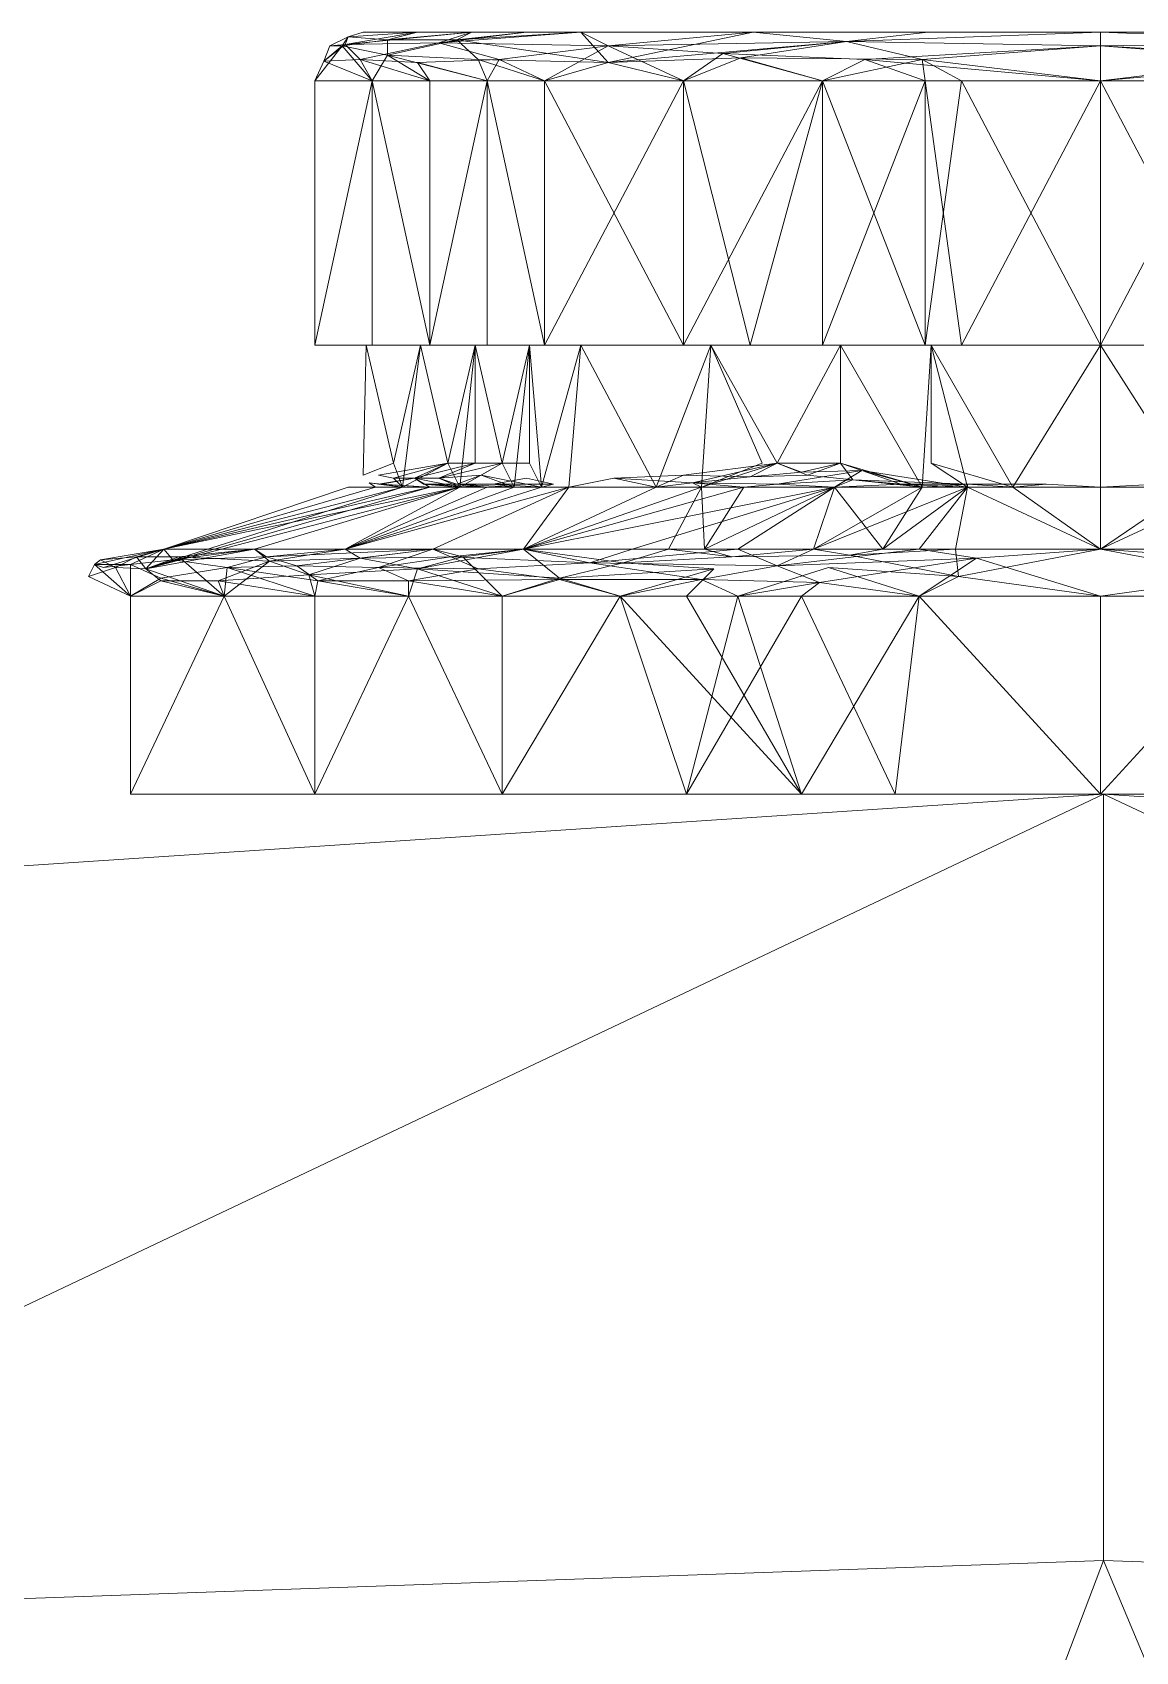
# Model space of a CAD drawing. Header units: inches. Extents: x 1 to 127281, y -26064 to 104775.
# Drawn here: x 25518.5 to 25519.569, y -22406.712 to -22405.143 of the extents above; entities that cross this region are included whole.
import ezdxf

# ---------------------------------------------------------------- set-up
doc = ezdxf.new("R2010")
doc.units = ezdxf.units.IN
doc.header["$MEASUREMENT"] = 0
doc.layers.add('A-GENM', color=13, linetype='Continuous', lineweight=9)

# ---------------------------------------------------------------- blocks, each defined once
blk = doc.blocks.new('Drinking_Founta_ - Phase 10')
at = {"layer": 'A-GENM'}
for p, q in [((23.2671, 25.164), (23.2495, 25.1552)), ((23.2671, 25.164), (23.2612, 25.1552)), ((23.3052, 25.161), (23.2612, 25.1552)), ((23.3872, 25.1684), (23.2642, 25.1566)), ((23.3345, 25.1684), (23.2642, 25.1566)), ((23.2642, 25.1566), (23.2671, 25.164)), ((23.2642, 25.1566), (23.355, 25.1581)), ((23.2818, 25.1684), (23.2671, 25.164)), ((23.3345, 25.1684), (23.2671, 25.164)), ((23.3345, 25.1684), (23.2671, 25.164)), ((23.2671, 25.164), (23.3052, 25.161)), ((23.2788, 25.142), (23.355, 25.1581)), ((23.3345, 25.1684), (23.2818, 25.1684)), ((23.3345, 25.1684), (23.2818, 25.1684)), ((23.9966, 25.1684), (23.2818, 25.1684)), ((23.3872, 25.1684), (23.3052, 25.161)), ((23.3345, 25.1684), (23.3052, 25.161)), ((23.3726, 25.161), (23.3052, 25.1464)), ((23.3726, 25.161), (23.3052, 25.161)), ((23.3052, 25.1464), (23.3052, 25.161)), ((23.3872, 25.1684), (23.3345, 25.1684)), ((23.3872, 25.1684), (23.3345, 25.1684)), ((23.9966, 25.1684), (23.3345, 25.1684)), ((23.9966, 25.1684), (23.3345, 25.1684)), ((23.44, 25.1684), (23.355, 25.1581)), ((23.3872, 25.1684), (23.355, 25.1581)), ((23.4927, 25.1684), (23.355, 25.1581)), ((23.4136, 25.142), (23.355, 25.1581)), ((23.5191, 25.1552), (23.355, 25.1581)), ((23.4927, 25.1684), (23.3726, 25.161)), ((23.44, 25.1684), (23.3726, 25.161)), ((23.3872, 25.1684), (23.3726, 25.161)), ((23.3726, 25.161), (23.5191, 25.1391)), ((23.3726, 25.161), (23.3931, 25.142)), ((23.44, 25.1684), (23.3872, 25.1684)), ((23.44, 25.1684), (23.3872, 25.1684)), ((23.9966, 25.1684), (23.3872, 25.1684)), ((23.9966, 25.1684), (23.3872, 25.1684)), ((23.4927, 25.1684), (23.44, 25.1684)), ((23.44, 25.1684), (23.4927, 25.1684)), ((23.9966, 25.1684), (23.44, 25.1684)), ((23.9966, 25.1684), (23.44, 25.1684)), ((23.4927, 25.1684), (23.6597, 25.1684)), ((23.6597, 25.1684), (23.4927, 25.1684)), ((23.4927, 25.1684), (23.9966, 25.1684)), ((23.4927, 25.1684), (23.5191, 25.1391)), ((23.9966, 25.1684), (23.4927, 25.1684)), ((23.4927, 25.1684), (23.5191, 25.1552)), ((23.6597, 25.1684), (23.5191, 25.1552)), ((23.6597, 25.1684), (23.5191, 25.1391)), ((23.7505, 25.1596), (23.5191, 25.1552)), ((23.7505, 25.1596), (23.5191, 25.1391)), ((23.7505, 25.1596), (23.6304, 25.1478)), ((23.648, 25.1435), (23.7505, 25.1596)), ((23.8296, 25.1684), (23.6597, 25.1684)), ((23.6597, 25.1684), (23.8296, 25.1684)), ((23.9966, 25.1684), (23.6597, 25.1684)), ((23.9966, 25.1684), (23.6597, 25.1684)), ((23.6597, 25.1684), (23.7505, 25.1596)), ((23.6597, 25.1684), (23.7505, 25.1596)), ((23.9966, 25.1684), (23.7505, 25.1596)), ((23.9966, 25.1684), (23.7505, 25.1596)), ((23.8296, 25.1684), (23.7505, 25.1596)), ((23.8296, 25.1684), (23.7505, 25.1596)), ((23.9966, 25.1552), (23.7505, 25.1596)), ((23.9966, 25.1552), (23.7505, 25.1596)), ((23.7505, 25.1596), (23.8237, 25.142)), ((23.9966, 25.1684), (23.8296, 25.1684)), ((23.9966, 25.1684), (23.8296, 25.1684)), ((23.9966, 25.1684), (23.8296, 25.1684)), ((23.9966, 25.1684), (23.8296, 25.1684)), ((24.1665, 25.1684), (23.9966, 25.1684)), ((23.9966, 25.1684), (24.1665, 25.1684)), ((24.5034, 25.1684), (23.9966, 25.1684)), ((24.1665, 25.1684), (23.9966, 25.1684)), ((23.9966, 25.1684), (24.2427, 25.1596)), ((23.9966, 25.1684), (23.9966, 25.1552)), ((24.6616, 25.1684), (23.9966, 25.1684)), ((24.7144, 25.1684), (23.9966, 25.1684)), ((24.5562, 25.1684), (23.9966, 25.1684)), ((23.9966, 25.1684), (23.9966, 25.1552)), ((23.9966, 25.1684), (24.2427, 25.1596)), ((24.1665, 25.1684), (23.9966, 25.1684)), ((23.9966, 25.1684), (24.6616, 25.1684)), ((23.9966, 25.1684), (24.5034, 25.1684)), ((23.9966, 25.1684), (24.6089, 25.1684)), ((23.9966, 25.1684), (24.3364, 25.1684)), ((23.9966, 25.1684), (24.5562, 25.1684)), ((23.9966, 25.1684), (24.3364, 25.1684)), ((23.9966, 25.1684), (24.6089, 25.1684)), ((24.2427, 25.1596), (23.9966, 25.1552)), ((23.9966, 25.1552), (24.2427, 25.1596)), ((23.2612, 25.1552), (23.2349, 25.1215)), ((23.2642, 25.1566), (23.2437, 25.1405)), ((23.2495, 25.1552), (23.2437, 25.1405)), ((23.2612, 25.1552), (23.2437, 25.1405)), ((23.2788, 25.142), (23.2437, 25.1405)), ((23.2642, 25.1566), (23.2495, 25.1552)), ((23.2612, 25.1552), (23.2495, 25.1552)), ((23.2905, 25.1215), (23.2612, 25.1552)), ((23.3052, 25.1464), (23.2612, 25.1552)), ((23.2642, 25.1566), (23.2788, 25.142)), ((23.2788, 25.142), (23.3345, 25.1391)), ((23.2905, 25.1215), (23.2788, 25.142)), ((23.3462, 25.1215), (23.2788, 25.142)), ((23.2905, 25.1215), (23.3052, 25.1464)), ((23.4019, 25.1215), (23.3052, 25.1464)), ((23.3462, 25.1215), (23.3052, 25.1464)), ((23.3052, 25.1464), (23.3931, 25.142)), ((23.4136, 25.142), (23.3345, 25.1391)), ((23.4019, 25.1215), (23.3931, 25.142)), ((23.4575, 25.1215), (23.3931, 25.142)), ((23.5191, 25.1391), (23.3931, 25.142)), ((23.4019, 25.1215), (23.4136, 25.142)), ((23.4136, 25.142), (23.5191, 25.1552)), ((23.4575, 25.1215), (23.4136, 25.142)), ((23.4575, 25.1215), (23.5191, 25.1552)), ((23.5191, 25.1552), (23.5923, 25.1215)), ((23.5191, 25.1552), (23.6304, 25.1478)), ((23.648, 25.1435), (23.5191, 25.1391)), ((23.5923, 25.1215), (23.6304, 25.1478)), ((23.5923, 25.1215), (23.648, 25.1435)), ((23.7681, 25.142), (23.6304, 25.1478)), ((23.7271, 25.1215), (23.6304, 25.1478)), ((23.648, 25.1435), (23.7271, 25.1215)), ((23.648, 25.1435), (23.8237, 25.142)), ((23.7271, 25.1215), (23.7681, 25.142)), ((23.7271, 25.1215), (23.8237, 25.142)), ((23.9966, 25.1552), (23.7681, 25.142)), ((23.9966, 25.1215), (23.7681, 25.142)), ((23.8267, 25.1215), (23.7681, 25.142)), ((23.9966, 25.1552), (23.8237, 25.142)), ((23.9966, 25.1215), (23.8237, 25.142)), ((23.8618, 25.1215), (23.8237, 25.142)), ((23.8267, 25.1215), (23.8237, 25.142)), ((23.9966, 25.1552), (24.228, 25.142)), ((23.9966, 25.1215), (23.9966, 25.1552)), ((23.9966, 25.1215), (23.9966, 25.1552)), ((23.9966, 25.1552), (24.1695, 25.142)), ((23.9966, 25.1215), (24.1695, 25.142)), ((23.9966, 25.1215), (24.228, 25.142)), ((23.2437, 25.1405), (23.2349, 25.1215)), ((23.2905, 25.1215), (23.2437, 25.1405)), ((23.4019, 25.1215), (23.3345, 25.1391)), ((23.3462, 25.1215), (23.3345, 25.1391)), ((23.4575, 25.1215), (23.5191, 25.1391)), ((23.5923, 25.1215), (23.5191, 25.1391)), ((23.2349, 24.8651), (23.2349, 25.1215)), ((23.2349, 24.8651), (23.2905, 25.1215)), ((23.2349, 24.8651), (23.2905, 25.1215)), ((23.2905, 25.1215), (23.2349, 25.1215)), ((23.2905, 25.1215), (23.2349, 25.1215)), ((23.2905, 24.8651), (23.2905, 25.1215)), ((23.2905, 25.1215), (23.2905, 24.8651)), ((23.2905, 25.1215), (23.3462, 24.8651)), ((23.2905, 25.1215), (23.3462, 25.1215)), ((23.3462, 25.1215), (23.2905, 25.1215)), ((23.3462, 24.8651), (23.2905, 25.1215)), ((23.3462, 24.8651), (23.4019, 25.1215)), ((23.3462, 24.8651), (23.3462, 25.1215)), ((23.4019, 25.1215), (23.3462, 25.1215)), ((23.4019, 25.1215), (23.3462, 25.1215)), ((23.4019, 25.1215), (23.3462, 24.8651)), ((23.3462, 25.1215), (23.3462, 24.8651)), ((23.4019, 24.8651), (23.4019, 25.1215)), ((23.4019, 25.1215), (23.4019, 24.8651)), ((23.4019, 25.1215), (23.4575, 24.8651)), ((23.4019, 25.1215), (23.4575, 25.1215)), ((23.4575, 24.8651), (23.4019, 25.1215)), ((23.4019, 25.1215), (23.4575, 25.1215)), ((23.5923, 24.8651), (23.4575, 25.1215)), ((23.5923, 25.1215), (23.4575, 24.8651)), ((23.5923, 25.1215), (23.4575, 25.1215)), ((23.4575, 24.8651), (23.4575, 25.1215)), ((23.4575, 24.8651), (23.4575, 25.1215)), ((23.4575, 25.1215), (23.5923, 25.1215)), ((23.5923, 24.8651), (23.7271, 25.1215)), ((23.5923, 24.8651), (23.5923, 25.1215)), ((23.5923, 25.1215), (23.6568, 24.8651)), ((23.5923, 25.1215), (23.7271, 25.1215)), ((23.7271, 25.1215), (23.5923, 25.1215)), ((23.6568, 24.8651), (23.7271, 25.1215)), ((23.8267, 24.8651), (23.7271, 25.1215)), ((23.8267, 25.1215), (23.7271, 25.1215)), ((23.7271, 24.8651), (23.7271, 25.1215)), ((23.7271, 24.8651), (23.8267, 25.1215)), ((23.7271, 25.1215), (23.8267, 25.1215)), ((23.8267, 24.8651), (23.8618, 25.1215)), ((23.8267, 24.8651), (23.8267, 25.1215)), ((23.9966, 25.1215), (23.8267, 25.1215)), ((23.8618, 25.1215), (23.8267, 25.1215)), ((23.8618, 24.8651), (23.8267, 25.1215)), ((23.9966, 24.8651), (23.8618, 25.1215)), ((23.9966, 25.1215), (23.8618, 24.8651)), ((23.9966, 25.1215), (23.8618, 25.1215)), ((23.9966, 24.8651), (23.9966, 25.1215)), ((23.9966, 24.8651), (23.9966, 25.1215)), ((23.9966, 24.8651), (24.1314, 25.1215)), ((23.9966, 25.1215), (24.1314, 25.1215)), ((24.1695, 25.1215), (23.9966, 25.1215)), ((24.1314, 24.8651), (23.9966, 25.1215)), ((23.2905, 24.8651), (23.2349, 24.8651)), ((23.2349, 24.8651), (23.2905, 24.8651)), ((23.3902, 24.8651), (23.2349, 24.8651)), ((23.4429, 24.8651), (23.2349, 24.8651)), ((23.3374, 24.8651), (23.2349, 24.8651)), ((23.4429, 24.8651), (23.2349, 24.8651)), ((23.2847, 24.8651), (23.2349, 24.8651)), ((23.3902, 24.8651), (23.2349, 24.8651)), ((23.3374, 24.8651), (23.2349, 24.8651)), ((23.4927, 24.8651), (23.2349, 24.8651)), ((23.2349, 24.8651), (23.4927, 24.8651)), ((23.2818, 24.7392), (23.2847, 24.8651)), ((23.3374, 24.8651), (23.2847, 24.8651)), ((23.2847, 24.8651), (23.3374, 24.8651)), ((23.3111, 24.7509), (23.2847, 24.8651)), ((23.2847, 24.8651), (23.3111, 24.7509)), ((23.2905, 24.8651), (23.3462, 24.8651)), ((23.2905, 24.8651), (23.3462, 24.8651)), ((23.2905, 24.8651), (23.4927, 24.8651)), ((23.4927, 24.8651), (23.2905, 24.8651)), ((23.3111, 24.7509), (23.3374, 24.8651)), ((23.3111, 24.7509), (23.3374, 24.8651)), ((23.3198, 24.7274), (23.3374, 24.8651)), ((23.3198, 24.7274), (23.3374, 24.8651)), ((23.3902, 24.8651), (23.3374, 24.8651)), ((23.3902, 24.8651), (23.3374, 24.8651)), ((23.3638, 24.7509), (23.3374, 24.8651)), ((23.3638, 24.7509), (23.3374, 24.8651)), ((23.4019, 24.8651), (23.3462, 24.8651)), ((23.3462, 24.8651), (23.4019, 24.8651)), ((23.4927, 24.8651), (23.3462, 24.8651)), ((23.4927, 24.8651), (23.3462, 24.8651)), ((23.3638, 24.7509), (23.3902, 24.8651)), ((23.3638, 24.7509), (23.3902, 24.8651)), ((23.3902, 24.8651), (23.3755, 24.7274)), ((23.3902, 24.8651), (23.4429, 24.8651)), ((23.4429, 24.8651), (23.3902, 24.8651)), ((23.4165, 24.7509), (23.3902, 24.8651)), ((23.4165, 24.7509), (23.3902, 24.8651)), ((23.3902, 24.8651), (23.3902, 24.7509)), ((23.4019, 24.8651), (23.4575, 24.8651)), ((23.4019, 24.8651), (23.4575, 24.8651)), ((23.4019, 24.8651), (23.4927, 24.8651)), ((23.4927, 24.8651), (23.4019, 24.8651)), ((23.4165, 24.7509), (23.4429, 24.8651)), ((23.4165, 24.7509), (23.4429, 24.8651)), ((23.4282, 24.7274), (23.4429, 24.8651)), ((23.4429, 24.8651), (23.4927, 24.8651)), ((23.4429, 24.8651), (23.4927, 24.8651)), ((23.4546, 24.7274), (23.4429, 24.8651)), ((23.4546, 24.7274), (23.4429, 24.8651)), ((23.4429, 24.7509), (23.4429, 24.8651)), ((23.4546, 24.7274), (23.4927, 24.8651)), ((23.4546, 24.7274), (23.4927, 24.8651)), ((23.5923, 24.8651), (23.4575, 24.8651)), ((23.6568, 24.8651), (23.4575, 24.8651)), ((23.7446, 24.8651), (23.4575, 24.8651)), ((23.6187, 24.8651), (23.4575, 24.8651)), ((23.8325, 24.8651), (23.4575, 24.8651)), ((23.6187, 24.8651), (23.4575, 24.8651)), ((23.8325, 24.8651), (23.4575, 24.8651)), ((23.7446, 24.8651), (23.4575, 24.8651)), ((23.9966, 24.8651), (23.4575, 24.8651)), ((23.4927, 24.8651), (23.4575, 24.8651)), ((23.4927, 24.8651), (23.4575, 24.8651)), ((23.9966, 24.8651), (23.4575, 24.8651)), ((23.481, 24.7274), (23.4927, 24.8651)), ((23.481, 24.7274), (23.4927, 24.8651)), ((23.6187, 24.8651), (23.4927, 24.8651)), ((23.6187, 24.8651), (23.4927, 24.8651)), ((23.5659, 24.7274), (23.4927, 24.8651)), ((23.5659, 24.7274), (23.4927, 24.8651)), ((23.5659, 24.7274), (23.6187, 24.8651)), ((23.5659, 24.7274), (23.6187, 24.8651)), ((23.5923, 24.8651), (23.7271, 24.8651)), ((23.5923, 24.8651), (23.9966, 24.8651)), ((23.6187, 24.8651), (23.6099, 24.7274)), ((23.6187, 24.8651), (23.6099, 24.7274)), ((23.6685, 24.7509), (23.6187, 24.8651)), ((23.6831, 24.7509), (23.6187, 24.8651)), ((23.7446, 24.8651), (23.6187, 24.8651)), ((23.6187, 24.8651), (23.7446, 24.8651)), ((23.6831, 24.7509), (23.6187, 24.8651)), ((23.8267, 24.8651), (23.6568, 24.8651)), ((23.9966, 24.8651), (23.6568, 24.8651)), ((23.6831, 24.7509), (23.7446, 24.8651)), ((23.6831, 24.7509), (23.7446, 24.8651)), ((23.8618, 24.8651), (23.7271, 24.8651)), ((23.9966, 24.8651), (23.7271, 24.8651)), ((23.7446, 24.8651), (23.8325, 24.8651)), ((23.8325, 24.8651), (23.7446, 24.8651)), ((23.8237, 24.7274), (23.7446, 24.8651)), ((23.7446, 24.7509), (23.7446, 24.8651)), ((23.8237, 24.7274), (23.7446, 24.8651)), ((23.7446, 24.7509), (23.7446, 24.8651)), ((23.8237, 24.7274), (23.8325, 24.8651)), ((23.8325, 24.8651), (23.8237, 24.7274)), ((23.9966, 24.8651), (23.8267, 24.8651)), ((23.9966, 24.8651), (23.8267, 24.8651)), ((23.8325, 24.8651), (23.8325, 24.7509)), ((23.8325, 24.8651), (23.9966, 24.8651)), ((23.8325, 24.8651), (23.9966, 24.8651)), ((23.9116, 24.7274), (23.8325, 24.8651)), ((23.8677, 24.7274), (23.8325, 24.8651)), ((23.8325, 24.8651), (23.9116, 24.7274)), ((23.9966, 24.8651), (23.8618, 24.8651)), ((23.9966, 24.8651), (23.8618, 24.8651)), ((23.9116, 24.7274), (23.9966, 24.8651)), ((23.9116, 24.7274), (23.9966, 24.8651)), ((24.1636, 24.8651), (23.9966, 24.8651)), ((23.9966, 24.8651), (24.1314, 24.8651)), ((23.9966, 24.8651), (24.1636, 24.8651)), ((23.9966, 24.8651), (24.1695, 24.8651)), ((24.0845, 24.7274), (23.9966, 24.8651)), ((23.9966, 24.7274), (23.9966, 24.8651)), ((24.0845, 24.7274), (23.9966, 24.8651)), ((23.9966, 24.7274), (23.9966, 24.8651)), ((23.9966, 24.8651), (24.2661, 24.8651)), ((23.9966, 24.8651), (24.5357, 24.8651)), ((23.9966, 24.8651), (24.4009, 24.8651)), ((23.9966, 24.8651), (24.1314, 24.8651)), ((23.9966, 24.8651), (24.5357, 24.8651)), ((23.9966, 24.8651), (24.1695, 24.8651)), ((23.9966, 24.8651), (24.3394, 24.8651)), ((23.3111, 24.7509), (23.2818, 24.7392)), ((23.2818, 24.7392), (23.3111, 24.7509)), ((23.2964, 24.7392), (23.3638, 24.7509)), ((23.3198, 24.7274), (23.3111, 24.7509)), ((23.3198, 24.7274), (23.3111, 24.7509)), ((23.3111, 24.7362), (23.3638, 24.7509)), ((23.3638, 24.7509), (23.3111, 24.7362)), ((23.3198, 24.7274), (23.3638, 24.7509)), ((23.3198, 24.7274), (23.3638, 24.7509)), ((23.3316, 24.7362), (23.3638, 24.7509)), ((23.3316, 24.7362), (23.3638, 24.7509)), ((23.3316, 24.7362), (23.3902, 24.7509)), ((23.355, 24.7362), (23.4165, 24.7509)), ((23.355, 24.7362), (23.4165, 24.7509)), ((23.355, 24.7362), (23.3902, 24.7509)), ((23.3638, 24.7509), (23.3902, 24.7509)), ((23.3638, 24.7509), (23.3755, 24.7274)), ((23.4165, 24.7509), (23.3755, 24.7274)), ((23.4165, 24.7509), (23.3902, 24.7509)), ((23.396, 24.7392), (23.4165, 24.7509)), ((23.4165, 24.7509), (23.396, 24.7392)), ((23.4165, 24.7509), (23.4282, 24.7274)), ((23.4165, 24.7509), (23.4429, 24.7509)), ((23.4282, 24.7274), (23.4165, 24.7509)), ((23.4546, 24.7274), (23.4429, 24.7509)), ((23.6831, 24.7509), (23.5923, 24.7392)), ((23.6011, 24.7318), (23.6831, 24.7509)), ((23.6685, 24.7509), (23.6099, 24.7274)), ((23.6831, 24.7509), (23.6099, 24.7274)), ((23.6831, 24.7509), (23.6568, 24.7377)), ((23.6831, 24.7509), (23.6568, 24.7377)), ((23.6831, 24.7509), (23.7124, 24.7392)), ((23.6831, 24.7509), (23.7446, 24.7509)), ((23.7066, 24.7421), (23.6831, 24.7509)), ((23.6831, 24.7509), (23.7446, 24.7509)), ((23.7066, 24.7421), (23.7446, 24.7509)), ((23.7124, 24.7392), (23.7446, 24.7509)), ((23.7564, 24.7348), (23.7446, 24.7509)), ((23.7652, 24.7436), (23.7446, 24.7509)), ((23.8237, 24.7274), (23.7446, 24.7509)), ((23.8237, 24.7274), (23.7446, 24.7509)), ((23.8677, 24.7274), (23.8325, 24.7509)), ((23.9116, 24.7274), (23.8325, 24.7509)), ((23.2964, 24.7392), (23.3111, 24.7362)), ((23.3316, 24.7362), (23.2964, 24.7304)), ((23.3316, 24.7362), (23.2993, 24.7304)), ((23.3198, 24.7274), (23.3111, 24.7362)), ((23.3316, 24.7362), (23.3111, 24.7362)), ((23.3316, 24.7362), (23.3111, 24.7362)), ((23.3316, 24.7362), (23.355, 24.7362)), ((23.3316, 24.7362), (23.3403, 24.7304)), ((23.3316, 24.7362), (23.3403, 24.7304)), ((23.3316, 24.7362), (23.355, 24.7362)), ((23.3316, 24.7362), (23.3755, 24.7274)), ((23.3462, 24.7274), (23.3316, 24.7362)), ((23.3462, 24.7274), (23.3316, 24.7362)), ((23.3316, 24.7362), (23.3755, 24.7274)), ((23.3316, 24.7362), (23.3755, 24.7274)), ((23.396, 24.7392), (23.355, 24.7362)), ((23.355, 24.7362), (23.396, 24.7392)), ((23.355, 24.7362), (23.3726, 24.7304)), ((23.355, 24.7362), (23.3755, 24.7274)), ((23.396, 24.7392), (23.3726, 24.7304)), ((23.396, 24.7392), (23.4546, 24.7274)), ((23.4546, 24.7274), (23.396, 24.7392)), ((23.4282, 24.7274), (23.396, 24.7392)), ((23.396, 24.7392), (23.4282, 24.7274)), ((23.44, 24.7362), (23.4077, 24.7304)), ((23.44, 24.7362), (23.4077, 24.7304)), ((23.44, 24.7362), (23.4663, 24.7304)), ((23.44, 24.7362), (23.4663, 24.7304)), ((23.481, 24.7274), (23.5249, 24.7362)), ((23.5249, 24.7362), (23.481, 24.7274)), ((23.5923, 24.7392), (23.5249, 24.7362)), ((23.6011, 24.7318), (23.5249, 24.7362)), ((23.5659, 24.7274), (23.5249, 24.7362)), ((23.5659, 24.7274), (23.5249, 24.7362)), ((23.5659, 24.7274), (23.5249, 24.7362)), ((23.5659, 24.7274), (23.5923, 24.7392)), ((23.5923, 24.7392), (23.6568, 24.7377)), ((23.6011, 24.7318), (23.6568, 24.7377)), ((23.7066, 24.7421), (23.6568, 24.7377)), ((23.7124, 24.7392), (23.6568, 24.7377)), ((23.6831, 24.7304), (23.7652, 24.7436)), ((23.7564, 24.7348), (23.6831, 24.7304)), ((23.7066, 24.7421), (23.7652, 24.7436)), ((23.7564, 24.7348), (23.7124, 24.7392)), ((23.7388, 24.7274), (23.7652, 24.7436)), ((23.7388, 24.7274), (23.7564, 24.7348)), ((23.8677, 24.7304), (23.7564, 24.7348)), ((23.7564, 24.7348), (23.8032, 24.7304)), ((23.7564, 24.7348), (23.8237, 24.7274)), ((23.8677, 24.7274), (23.7652, 24.7436)), ((23.7652, 24.7436), (23.8237, 24.7274)), ((23.8032, 24.7304), (23.7652, 24.7436)), ((23.0708, 24.6483), (23.3462, 24.7274)), ((23.0708, 24.6483), (23.3198, 24.7274)), ((23.0708, 24.6483), (23.3755, 24.7274)), ((23.0884, 24.6674), (23.3198, 24.7274)), ((23.0884, 24.6674), (23.3198, 24.7274)), ((23.0884, 24.6674), (23.3198, 24.7274)), ((23.0884, 24.6674), (23.2671, 24.7274)), ((23.0884, 24.6674), (23.3198, 24.7274)), ((23.0884, 24.6674), (23.3198, 24.7274)), ((23.0884, 24.6674), (23.3462, 24.7274)), ((23.0884, 24.6674), (23.3755, 24.7274)), ((23.2935, 24.7274), (23.0884, 24.6674)), ((23.0884, 24.6674), (23.2935, 24.7274)), ((23.1763, 24.6674), (23.3755, 24.7274)), ((23.1763, 24.6674), (23.3755, 24.7274)), ((23.2642, 24.6674), (23.4282, 24.7274)), ((23.2642, 24.6674), (23.481, 24.7274)), ((23.2642, 24.6674), (23.4546, 24.7274)), ((23.2642, 24.6674), (23.4019, 24.7274)), ((23.2642, 24.6674), (23.3755, 24.7274)), ((23.2642, 24.6674), (23.481, 24.7274)), ((23.2642, 24.6674), (23.3755, 24.7274)), ((23.2642, 24.6674), (23.4019, 24.7274)), ((23.2642, 24.6674), (23.4546, 24.7274)), ((23.2642, 24.6674), (23.4282, 24.7274)), ((23.2935, 24.7274), (23.2671, 24.7274)), ((23.2671, 24.7274), (23.2935, 24.7274)), ((23.2935, 24.7274), (23.2876, 24.7318)), ((23.2876, 24.7318), (23.2993, 24.7304)), ((23.3198, 24.7274), (23.2876, 24.7318)), ((23.2935, 24.7274), (23.3198, 24.7274)), ((23.2935, 24.7274), (23.3198, 24.7274)), ((23.3198, 24.7274), (23.2964, 24.7304)), ((23.3462, 24.7274), (23.2964, 24.7304)), ((23.3462, 24.7274), (23.2993, 24.7304)), ((23.3198, 24.7274), (23.2993, 24.7304)), ((23.3462, 24.7274), (23.3198, 24.7274)), ((23.3198, 24.7274), (23.3462, 24.7274)), ((23.3403, 24.7304), (23.3726, 24.7304)), ((23.3403, 24.7304), (23.3726, 24.7304)), ((23.3403, 24.7304), (23.3755, 24.7274)), ((23.3755, 24.7274), (23.3403, 24.7304)), ((23.3403, 24.7304), (23.4019, 24.7274)), ((23.4019, 24.7274), (23.3403, 24.7304)), ((23.3462, 24.7274), (23.3755, 24.7274)), ((23.3462, 24.7274), (23.3755, 24.7274)), ((23.3491, 24.6674), (23.481, 24.7274)), ((23.481, 24.7274), (23.3491, 24.6674)), ((23.4077, 24.7304), (23.3726, 24.7304)), ((23.3726, 24.7304), (23.4077, 24.7304)), ((23.4282, 24.7274), (23.3726, 24.7304)), ((23.4019, 24.7274), (23.3726, 24.7304)), ((23.3726, 24.7304), (23.4282, 24.7274)), ((23.4019, 24.7274), (23.3726, 24.7304)), ((23.3755, 24.7274), (23.4019, 24.7274)), ((23.4019, 24.7274), (23.3755, 24.7274)), ((23.4282, 24.7274), (23.4019, 24.7274)), ((23.4019, 24.7274), (23.4282, 24.7274)), ((23.4282, 24.7274), (23.4077, 24.7304)), ((23.4663, 24.7304), (23.4077, 24.7304)), ((23.4546, 24.7274), (23.4077, 24.7304)), ((23.4077, 24.7304), (23.4546, 24.7274)), ((23.4077, 24.7304), (23.4282, 24.7274)), ((23.4077, 24.7304), (23.4663, 24.7304)), ((23.4546, 24.7274), (23.4282, 24.7274)), ((23.4282, 24.7274), (23.4546, 24.7274)), ((23.4282, 24.7274), (23.4546, 24.7274)), ((23.4546, 24.7274), (23.4282, 24.7274)), ((23.437, 24.6674), (23.6509, 24.7274)), ((23.437, 24.6674), (23.7388, 24.7274)), ((23.437, 24.6674), (23.481, 24.7274)), ((23.437, 24.6674), (23.5659, 24.7274)), ((23.437, 24.6674), (23.6099, 24.7274)), ((23.5659, 24.7274), (23.437, 24.6674)), ((23.437, 24.6674), (23.481, 24.7274)), ((23.437, 24.6674), (23.6099, 24.7274)), ((23.4663, 24.7304), (23.4546, 24.7274)), ((23.4546, 24.7274), (23.4663, 24.7304)), ((23.481, 24.7274), (23.4546, 24.7274)), ((23.481, 24.7274), (23.4546, 24.7274)), ((23.5659, 24.7274), (23.481, 24.7274)), ((23.481, 24.7274), (23.5659, 24.7274)), ((23.481, 24.7274), (23.5659, 24.7274)), ((23.5659, 24.7274), (23.481, 24.7274)), ((23.7388, 24.7274), (23.5425, 24.6674)), ((23.5659, 24.7274), (23.6011, 24.7318)), ((23.5659, 24.7274), (23.6011, 24.7318)), ((23.5659, 24.7274), (23.6011, 24.7318)), ((23.5659, 24.7274), (23.6099, 24.7274)), ((23.5659, 24.7274), (23.6099, 24.7274)), ((23.5659, 24.7274), (23.6099, 24.7274)), ((23.5659, 24.7274), (23.6099, 24.7274)), ((23.5777, 24.6674), (23.6099, 24.7274)), ((23.6011, 24.7318), (23.6831, 24.7304)), ((23.6011, 24.7318), (23.6099, 24.7274)), ((23.6831, 24.7304), (23.6011, 24.7318)), ((23.6509, 24.7274), (23.6011, 24.7318)), ((23.6509, 24.7274), (23.6011, 24.7318)), ((23.6011, 24.7318), (23.6099, 24.7274)), ((23.6011, 24.7318), (23.6099, 24.7274)), ((23.6509, 24.7274), (23.6099, 24.7274)), ((23.6509, 24.7274), (23.6099, 24.7274)), ((23.6128, 24.6674), (23.6099, 24.7274)), ((23.7388, 24.7274), (23.6128, 24.6674)), ((23.6509, 24.7274), (23.6128, 24.6674)), ((23.7388, 24.7274), (23.645, 24.6674)), ((23.6509, 24.7274), (23.6831, 24.7304)), ((23.6509, 24.7274), (23.6831, 24.7304)), ((23.6509, 24.7274), (23.7388, 24.7274)), ((23.7388, 24.7274), (23.6509, 24.7274)), ((23.7388, 24.7274), (23.6831, 24.7304)), ((23.7388, 24.7274), (23.6831, 24.7304)), ((23.7183, 24.6674), (23.7388, 24.7274)), ((23.7183, 24.6674), (23.7388, 24.7274)), ((23.7183, 24.6674), (23.8677, 24.7274)), ((23.7183, 24.6674), (23.8237, 24.7274)), ((23.7388, 24.7274), (23.8032, 24.7304)), ((23.7388, 24.7274), (23.8032, 24.7304)), ((23.7857, 24.6674), (23.7388, 24.7274)), ((23.7388, 24.7274), (23.8237, 24.7274)), ((23.7388, 24.7274), (23.8237, 24.7274)), ((23.7857, 24.6674), (23.8677, 24.7274)), ((23.7857, 24.6674), (23.8237, 24.7274)), ((23.8677, 24.7304), (23.8032, 24.7304)), ((23.8677, 24.7304), (23.8032, 24.7304)), ((23.8032, 24.7304), (23.8677, 24.7274)), ((23.8032, 24.7304), (23.8237, 24.7274)), ((23.8032, 24.7304), (23.8237, 24.7274)), ((23.8208, 24.6674), (23.8677, 24.7274)), ((23.8677, 24.7304), (23.8237, 24.7274)), ((23.8677, 24.7304), (23.8237, 24.7274)), ((23.8677, 24.7304), (23.8237, 24.7274)), ((23.8677, 24.7274), (23.8237, 24.7274)), ((23.8677, 24.7274), (23.8237, 24.7274)), ((23.8677, 24.7274), (23.8237, 24.7274)), ((23.856, 24.6674), (23.8677, 24.7274)), ((23.8677, 24.7304), (23.9439, 24.7304)), ((23.8677, 24.7304), (23.9439, 24.7304)), ((23.8677, 24.7274), (23.8677, 24.7304)), ((23.8677, 24.7304), (23.9116, 24.7274)), ((23.9116, 24.7274), (23.8677, 24.7304)), ((23.8677, 24.7304), (23.8677, 24.7274)), ((23.8677, 24.7274), (23.9116, 24.7274)), ((23.9116, 24.7274), (23.8677, 24.7274)), ((23.8677, 24.7274), (23.9116, 24.7274)), ((23.9116, 24.7274), (23.8677, 24.7274)), ((23.9966, 24.6674), (23.8677, 24.7274)), ((23.9966, 24.6674), (23.8677, 24.7274)), ((23.9116, 24.7274), (23.9439, 24.7304)), ((23.9439, 24.7304), (23.9116, 24.7274)), ((23.9966, 24.7274), (23.9116, 24.7274)), ((23.9966, 24.7274), (23.9116, 24.7274)), ((23.9966, 24.7274), (23.9116, 24.7274)), ((23.9966, 24.6674), (23.9116, 24.7274)), ((23.9966, 24.7274), (23.9116, 24.7274)), ((23.9966, 24.6674), (23.9116, 24.7274)), ((23.9966, 24.7274), (23.9439, 24.7304)), ((23.9966, 24.7274), (23.9439, 24.7304)), ((23.9966, 24.7274), (24.0523, 24.7304)), ((24.0523, 24.7304), (23.9966, 24.7274)), ((24.0845, 24.7274), (23.9966, 24.7274)), ((24.0845, 24.7274), (23.9966, 24.7274)), ((23.9966, 24.6674), (24.1255, 24.7274)), ((23.9966, 24.6674), (24.0845, 24.7274)), ((23.9966, 24.6674), (23.9966, 24.7274)), ((24.0845, 24.7274), (23.9966, 24.7274)), ((24.0845, 24.7274), (23.9966, 24.6674)), ((23.9966, 24.7274), (23.9966, 24.6674)), ((23.9966, 24.6674), (24.1255, 24.7274)), ((24.0845, 24.7274), (23.9966, 24.7274)), ((23.0884, 24.6674), (23.021, 24.6527)), ((23.021, 24.6527), (23.0884, 24.6674)), ((23.0269, 24.6571), (23.021, 24.6527)), ((23.0884, 24.6674), (23.0269, 24.6571)), ((23.0269, 24.6571), (23.0884, 24.6674)), ((23.062, 24.6601), (23.0269, 24.6571)), ((23.0415, 24.6498), (23.0269, 24.6571)), ((23.0884, 24.6674), (23.0298, 24.6498)), ((23.0415, 24.6498), (23.062, 24.6601)), ((23.0562, 24.6527), (23.0884, 24.6674)), ((23.0562, 24.6527), (23.0884, 24.6674)), ((23.0972, 24.6571), (23.0562, 24.6527)), ((23.0884, 24.6674), (23.062, 24.6601)), ((23.103, 24.6601), (23.062, 24.6601)), ((23.0708, 24.6483), (23.062, 24.6601)), ((23.0708, 24.6483), (23.062, 24.6601)), ((23.1763, 24.6674), (23.0708, 24.6483)), ((23.0884, 24.6674), (23.0708, 24.6483)), ((23.103, 24.6601), (23.0708, 24.6483)), ((23.103, 24.6601), (23.0708, 24.6483)), ((23.1763, 24.6674), (23.0884, 24.6674)), ((23.0972, 24.6571), (23.0884, 24.6674)), ((23.1763, 24.6674), (23.0972, 24.6571)), ((23.0972, 24.6571), (23.188, 24.6601)), ((23.0972, 24.6571), (23.1499, 24.6498)), ((23.103, 24.6601), (23.1763, 24.6674)), ((23.1909, 24.6557), (23.103, 24.6601)), ((23.103, 24.6601), (23.147, 24.622)), ((23.1909, 24.6557), (23.1411, 24.6366)), ((23.1909, 24.6557), (23.147, 24.622)), ((23.188, 24.6601), (23.1499, 24.6498)), ((23.1763, 24.6674), (23.188, 24.6601)), ((23.1763, 24.6674), (23.2642, 24.6674)), ((23.1909, 24.6557), (23.1763, 24.6674)), ((23.1763, 24.6674), (23.2642, 24.6674)), ((23.188, 24.6601), (23.2642, 24.6674)), ((23.188, 24.6601), (23.3491, 24.6674)), ((23.2173, 24.6513), (23.188, 24.6601)), ((23.1909, 24.6557), (23.2642, 24.6674)), ((23.2788, 24.6586), (23.1909, 24.6557)), ((23.1909, 24.6557), (23.229, 24.6425)), ((23.2173, 24.6513), (23.3491, 24.6674)), ((23.2788, 24.6586), (23.229, 24.6425)), ((23.2788, 24.6586), (23.2642, 24.6674)), ((23.3491, 24.6674), (23.2642, 24.6674)), ((23.2642, 24.6674), (23.3491, 24.6674)), ((23.2788, 24.6586), (23.3491, 24.6674)), ((23.2788, 24.6586), (23.3784, 24.6601)), ((23.2788, 24.6586), (23.3345, 24.6483)), ((23.2964, 24.6498), (23.3491, 24.6674)), ((23.2964, 24.6498), (23.3667, 24.6601)), ((23.3345, 24.6483), (23.437, 24.6674)), ((23.3784, 24.6601), (23.3345, 24.6483)), ((23.3784, 24.6601), (23.3491, 24.6674)), ((23.437, 24.6674), (23.3491, 24.6674)), ((23.3667, 24.6601), (23.3491, 24.6674)), ((23.3491, 24.6674), (23.437, 24.6674)), ((23.437, 24.6674), (23.3667, 24.6601)), ((23.3931, 24.6483), (23.3667, 24.6601)), ((23.5015, 24.6542), (23.3667, 24.6601)), ((23.3784, 24.6601), (23.437, 24.6674)), ((23.3784, 24.6601), (23.4165, 24.622)), ((23.5015, 24.6542), (23.437, 24.6674)), ((23.437, 24.6674), (23.5425, 24.6674)), ((23.5777, 24.6674), (23.437, 24.6674)), ((23.5337, 24.6542), (23.437, 24.6674)), ((23.4722, 24.6395), (23.437, 24.6674)), ((23.5015, 24.6542), (23.645, 24.6674)), ((23.5015, 24.6542), (23.5425, 24.6674)), ((23.5777, 24.6674), (23.5337, 24.6542)), ((23.5337, 24.6542), (23.6392, 24.6601)), ((23.645, 24.6674), (23.5425, 24.6674)), ((23.5777, 24.6674), (23.6392, 24.6601)), ((23.5777, 24.6674), (23.6128, 24.6674)), ((23.7183, 24.6674), (23.6128, 24.6674)), ((23.6392, 24.6601), (23.6128, 24.6674)), ((23.7183, 24.6674), (23.6392, 24.6601)), ((23.7534, 24.6615), (23.6392, 24.6601)), ((23.6831, 24.6513), (23.645, 24.6674)), ((23.7183, 24.6674), (23.645, 24.6674)), ((23.6831, 24.6513), (23.7183, 24.6674)), ((23.6831, 24.6513), (23.8208, 24.6674)), ((23.6831, 24.6513), (23.8765, 24.6586)), ((23.7183, 24.6674), (23.7857, 24.6674)), ((23.7183, 24.6674), (23.7534, 24.6615)), ((23.7183, 24.6674), (23.8208, 24.6674)), ((23.8765, 24.6586), (23.7241, 24.6352)), ((23.7857, 24.6674), (23.7534, 24.6615)), ((23.7534, 24.6615), (23.856, 24.6674)), ((23.7534, 24.6615), (23.8589, 24.641)), ((23.7857, 24.6674), (23.856, 24.6674)), ((23.8765, 24.6586), (23.8208, 24.6674)), ((23.8208, 24.6674), (23.9966, 24.6674)), ((23.8765, 24.6586), (23.8208, 24.622)), ((23.8589, 24.641), (23.856, 24.6674)), ((23.856, 24.6674), (23.9966, 24.6674)), ((23.8589, 24.641), (23.9966, 24.6674)), ((23.8765, 24.6586), (23.9966, 24.6674)), ((23.9966, 24.622), (23.8765, 24.6586)), ((24.1167, 24.6586), (23.9966, 24.6674)), ((24.1372, 24.641), (23.9966, 24.6674)), ((24.1724, 24.6674), (23.9966, 24.6674)), ((24.1372, 24.6674), (23.9966, 24.6674)), ((23.0152, 24.641), (23.021, 24.6527)), ((23.0415, 24.6498), (23.0152, 24.641)), ((23.0562, 24.622), (23.0152, 24.641)), ((23.0152, 24.641), (23.0562, 24.622)), ((23.0562, 24.6527), (23.021, 24.6527)), ((23.0562, 24.622), (23.021, 24.6527)), ((23.0562, 24.622), (23.021, 24.6527)), ((23.0298, 24.6498), (23.021, 24.6527)), ((23.0562, 24.6527), (23.0298, 24.6498)), ((23.0562, 24.622), (23.0415, 24.6498)), ((23.0415, 24.6498), (23.0708, 24.6483)), ((23.0415, 24.6498), (23.0562, 24.622)), ((23.0562, 24.6527), (23.0855, 24.6395)), ((23.0562, 24.6527), (23.0562, 24.622)), ((23.0562, 24.6527), (23.0562, 24.622)), ((23.0562, 24.622), (23.0855, 24.6395)), ((23.0855, 24.6366), (23.0708, 24.6483)), ((23.147, 24.622), (23.0708, 24.6483)), ((23.1499, 24.6498), (23.0855, 24.6395)), ((23.147, 24.622), (23.0855, 24.6395)), ((23.229, 24.6425), (23.1411, 24.6366)), ((23.147, 24.622), (23.1499, 24.6498)), ((23.2173, 24.6513), (23.1499, 24.6498)), ((23.2349, 24.622), (23.1499, 24.6498)), ((23.2378, 24.6366), (23.1499, 24.6498)), ((23.2173, 24.6513), (23.2378, 24.6366)), ((23.2173, 24.6513), (23.2964, 24.6498)), ((23.3345, 24.6483), (23.229, 24.6425)), ((23.3257, 24.622), (23.229, 24.6425)), ((23.229, 24.6425), (23.2349, 24.622)), ((23.2378, 24.6366), (23.2964, 24.6498)), ((23.3931, 24.6483), (23.2964, 24.6498)), ((23.2964, 24.6498), (23.3257, 24.6366)), ((23.3931, 24.6483), (23.3257, 24.6366)), ((23.3345, 24.6483), (23.3257, 24.622)), ((23.3345, 24.6483), (23.4165, 24.622)), ((23.3345, 24.6483), (23.4722, 24.6395)), ((23.3345, 24.6483), (23.4165, 24.622)), ((23.3931, 24.6483), (23.5015, 24.6542)), ((23.4722, 24.6381), (23.3931, 24.6483)), ((23.4722, 24.6395), (23.4165, 24.622)), ((23.5337, 24.6542), (23.4722, 24.6395)), ((23.6216, 24.6483), (23.4722, 24.6395)), ((23.5308, 24.622), (23.4722, 24.6395)), ((23.6099, 24.6381), (23.5015, 24.6542)), ((23.6831, 24.6513), (23.5015, 24.6542)), ((23.5308, 24.622), (23.6216, 24.6483)), ((23.6216, 24.6483), (23.5337, 24.6542)), ((23.5952, 24.622), (23.6216, 24.6483)), ((23.6099, 24.6381), (23.6831, 24.6513)), ((23.645, 24.622), (23.7329, 24.6498)), ((23.6831, 24.6513), (23.7241, 24.6352)), ((23.7329, 24.6498), (23.8589, 24.641)), ((23.8208, 24.622), (23.7329, 24.6498)), ((23.8208, 24.622), (23.8589, 24.641)), ((23.9966, 24.622), (23.8589, 24.641)), ((23.9966, 24.622), (24.146, 24.6425)), ((23.9966, 24.622), (24.1372, 24.641)), ((23.0562, 24.622), (23.0855, 24.6366)), ((23.0855, 24.6366), (23.1411, 24.6366)), ((23.0855, 24.6366), (23.147, 24.622)), ((23.0855, 24.6366), (23.147, 24.622)), ((23.2349, 24.622), (23.1411, 24.6366)), ((23.1411, 24.6366), (23.147, 24.622)), ((23.1411, 24.6366), (23.147, 24.622)), ((23.2349, 24.622), (23.2378, 24.6366)), ((23.2378, 24.6366), (23.3257, 24.6366)), ((23.2378, 24.6366), (23.3257, 24.622)), ((23.4722, 24.6381), (23.3257, 24.6366)), ((23.4165, 24.622), (23.3257, 24.6366)), ((23.3257, 24.6366), (23.3257, 24.622)), ((23.4722, 24.6381), (23.4165, 24.622)), ((23.6099, 24.6381), (23.4722, 24.6381)), ((23.5308, 24.622), (23.4722, 24.6381)), ((23.5308, 24.622), (23.6099, 24.6381)), ((23.645, 24.622), (23.6099, 24.6381)), ((23.6099, 24.6381), (23.7241, 24.6352)), ((23.645, 24.622), (23.7241, 24.6352)), ((23.7066, 24.622), (23.7241, 24.6352)), ((23.8208, 24.622), (23.7241, 24.6352)), ((23.0562, 24.4301), (23.0562, 24.622)), ((23.0562, 24.622), (23.0562, 24.4301)), ((23.147, 24.622), (23.0562, 24.4301)), ((23.147, 24.622), (23.0562, 24.622)), ((23.0562, 24.4301), (23.0562, 24.622)), ((23.0562, 24.622), (23.147, 24.622)), ((23.0562, 24.4301), (23.147, 24.622)), ((23.0562, 24.4301), (23.0562, 24.622)), ((23.0562, 24.4301), (23.0562, 24.622)), ((23.0562, 24.4301), (23.0562, 24.622)), ((23.0562, 24.4301), (23.0562, 24.622)), ((23.2349, 24.4301), (23.147, 24.622)), ((23.2349, 24.622), (23.147, 24.622)), ((23.2349, 24.4301), (23.147, 24.622)), ((23.2349, 24.622), (23.147, 24.622)), ((23.2349, 24.4301), (23.2349, 24.622)), ((23.2349, 24.4301), (23.3257, 24.622)), ((23.2349, 24.622), (23.3257, 24.622)), ((23.2349, 24.4301), (23.3257, 24.622)), ((23.2349, 24.4301), (23.2349, 24.622)), ((23.3257, 24.622), (23.2349, 24.622)), ((23.4165, 24.4301), (23.3257, 24.622)), ((23.4165, 24.4301), (23.3257, 24.622)), ((23.4165, 24.622), (23.3257, 24.622)), ((23.3257, 24.622), (23.4165, 24.622)), ((23.4165, 24.4301), (23.5308, 24.622)), ((23.4165, 24.4301), (23.4165, 24.622)), ((23.5308, 24.622), (23.4165, 24.622)), ((23.5308, 24.622), (23.4165, 24.4301)), ((23.5308, 24.622), (23.4165, 24.622)), ((23.4165, 24.4301), (23.4165, 24.622)), ((23.5952, 24.4301), (23.5308, 24.622)), ((23.645, 24.622), (23.5308, 24.622)), ((23.7066, 24.4301), (23.5308, 24.622)), ((23.5308, 24.622), (23.5952, 24.622)), ((23.645, 24.622), (23.5952, 24.622)), ((23.5952, 24.4301), (23.645, 24.622)), ((23.5952, 24.4301), (23.7066, 24.622)), ((23.7066, 24.4301), (23.5952, 24.622)), ((23.645, 24.622), (23.7066, 24.622)), ((23.645, 24.622), (23.7066, 24.4301)), ((23.645, 24.622), (23.8208, 24.622)), ((23.7974, 24.4301), (23.7066, 24.622)), ((23.7066, 24.622), (23.8208, 24.622)), ((23.7066, 24.4301), (23.8208, 24.622)), ((23.7974, 24.4301), (23.8208, 24.622)), ((23.9966, 24.4301), (23.8208, 24.622)), ((23.9966, 24.622), (23.8208, 24.622)), ((23.9966, 24.4301), (23.8208, 24.622)), ((23.9966, 24.622), (23.8208, 24.622)), ((23.9966, 24.4301), (24.1724, 24.622)), ((23.9966, 24.4301), (23.9966, 24.622)), ((24.1724, 24.622), (23.9966, 24.622)), ((24.1724, 24.622), (23.9966, 24.622)), ((24.1724, 24.622), (23.9966, 24.4301)), ((23.9966, 24.622), (23.9966, 24.4301)), ((23.9995, 24.4301), (20.604, 24.2045)), ((23.9995, 24.4301), (22.3062, 23.6273)), ((23.2349, 24.4301), (23.0562, 24.4301)), ((23.0562, 24.4301), (23.2349, 24.4301)), ((23.9966, 24.4301), (23.0562, 24.4301)), ((23.9966, 24.4301), (23.0562, 24.4301)), ((23.9966, 24.4301), (23.0562, 24.4301)), ((23.2349, 24.4301), (23.4165, 24.4301)), ((23.4165, 24.4301), (23.2349, 24.4301)), ((23.9966, 24.4301), (23.2349, 24.4301)), ((23.9966, 24.4301), (23.2349, 24.4301)), ((23.5952, 24.4301), (23.4165, 24.4301)), ((23.7066, 24.4301), (23.4165, 24.4301)), ((23.9966, 24.4301), (23.4165, 24.4301)), ((23.9966, 24.4301), (23.4165, 24.4301)), ((23.5952, 24.4301), (23.7974, 24.4301)), ((23.9966, 24.4301), (23.5952, 24.4301)), ((23.9966, 24.4301), (23.7066, 24.4301)), ((23.9966, 24.4301), (23.7066, 24.4301)), ((23.7974, 24.4301), (23.9966, 24.4301)), ((23.9966, 24.4301), (23.7974, 24.4301)), ((24.1987, 24.4301), (23.9966, 24.4301)), ((24.2896, 24.4301), (23.9966, 24.4301)), ((24.5796, 24.4301), (23.9966, 24.4301)), ((24.7583, 24.4301), (23.9966, 24.4301)), ((23.9966, 24.4301), (24.94, 24.4301)), ((23.9966, 24.4301), (24.7583, 24.4301)), ((23.9966, 24.4301), (24.5796, 24.4301)), ((23.9966, 24.4301), (24.1987, 24.4301)), ((23.9966, 24.4301), (24.4009, 24.4301)), ((23.9966, 24.4301), (24.2896, 24.4301)), ((23.9966, 24.4301), (24.94, 24.4301)), ((23.9966, 24.4301), (24.94, 24.4301)), ((27.395, 24.2045), (23.9995, 24.4301)), ((23.9995, 24.4301), (25.6958, 23.6273)), ((23.9995, 24.4301), (23.9995, 23.6874)), ((22.3062, 23.6273), (23.9995, 23.6874)), ((22.9068, 20.8134), (23.9995, 23.6874)), ((25.6958, 23.6273), (23.9995, 23.6874)), ((25.1685, 20.8998), (23.9995, 23.6874))]:
    blk.add_line(p, q, dxfattribs=at)
blk = doc.blocks.new('Locker Rooms_Ryan_ifc-1-Site Plan - Phase 1')
at = {"lineweight": 9}
blk.add_blockref('Drinking_Founta_ - Phase 10', (25495.5386, -22430.3109), dxfattribs=at)

msp = doc.modelspace()

# ---------------------------------------------------------------- block references
at = {"lineweight": 5}
msp.add_blockref('Locker Rooms_Ryan_ifc-1-Site Plan - Phase 1', (0, 0), dxfattribs=at)

doc.saveas('drawing.dxf')
